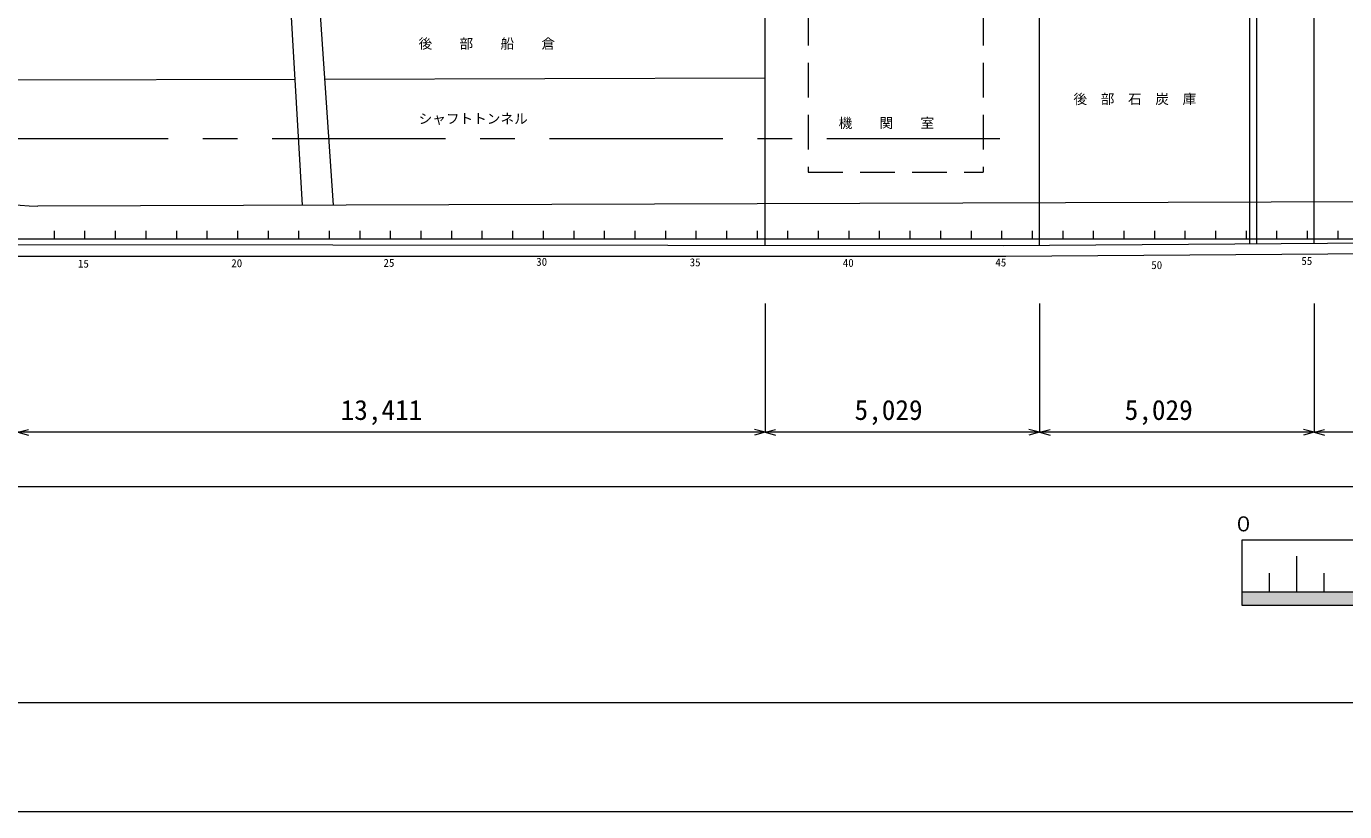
# Model space of a CAD drawing. Units: millimetres, scale not verified. Extents: x -51052 to 51048, y -29700 to 29700.
# Drawn here: x -32104 to -7951, y -29700 to -15323 of the extents above; entities that cross this region are included whole.
import ezdxf
from ezdxf.enums import TextEntityAlignment as Align

# ---------------------------------------------------------------- set-up
doc = ezdxf.new("R2010")
doc.units = ezdxf.units.MM
doc.header["$LTSCALE"] = 100
doc.linetypes.add('USER1', pattern=[50.8, 31.75, -6.35, 6.35, -6.35])
doc.linetypes.add('USER2', pattern=[9.525, 6.35, -3.175])
for name, color, linetype, lineweight in [('0-2_sunpou', 7, 'Continuous', 18), ('0-3_keijou', 7, 'Continuous', 18), ('0-4_frame', 7, 'Continuous', 18), ('0-6_center', 7, 'USER1', 18)]:
    doc.layers.add(name, color=color, linetype=linetype, lineweight=lineweight)
doc.layers.add('0-5_text', color=7, linetype='Continuous')
doc.styles.add('ＭＳ ゴシック', font='')
doc.styles.get('ＭＳ ゴシック').set_extended_font_data('MS Gothic')

msp = doc.modelspace()

# ---------------------------------------------------------------- linework, layer by layer
at = {"layer": '0-2_sunpou'}
for p, q in [((-31596.4, -19067.2), (-31596.4, -19212.2)), ((-31036.4, -19067.2), (-31036.4, -19212.2)), ((-30476.4, -19067.2), (-30476.4, -19212.2)), ((-29916.4, -19067.2), (-29916.4, -19212.2)), ((-29356.4, -19067.2), (-29356.4, -19212.2)), ((-28796.4, -19067.2), (-28796.4, -19212.2)), ((-28236.4, -19067.2), (-28236.4, -19212.2)), ((-27676.4, -19067.2), (-27676.4, -19212.2)), ((-27116.4, -19067.2), (-27116.4, -19212.2)), ((-26556.4, -19067.2), (-26556.4, -19212.2)), ((-25996.4, -19067.2), (-25996.4, -19212.2)), ((-25436.4, -19067.2), (-25436.4, -19212.2)), ((-24876.4, -19067.2), (-24876.4, -19212.2)), ((-24316.4, -19067.2), (-24316.4, -19212.2)), ((-23756.4, -19067.2), (-23756.4, -19212.2)), ((-23196.4, -19067.2), (-23196.4, -19212.2)), ((-22636.4, -19067.2), (-22636.4, -19212.2)), ((-22076.4, -19067.2), (-22076.4, -19212.2)), ((-21516.4, -19067.2), (-21516.4, -19212.2)), ((-20956.4, -19067.2), (-20956.4, -19212.2)), ((-20396.4, -19067.2), (-20396.4, -19212.2)), ((-19836.4, -19067.2), (-19836.4, -19212.2)), ((-19276.4, -19067.2), (-19276.4, -19212.2)), ((-18716.4, -19067.2), (-18716.4, -19212.2)), ((-18156.4, -19067.2), (-18156.4, -19212.2)), ((-17596.4, -19067.2), (-17596.4, -19212.2)), ((-17036.4, -19067.2), (-17036.4, -19212.2)), ((-16476.4, -19067.2), (-16476.4, -19212.2)), ((-15916.4, -19067.2), (-15916.4, -19212.2)), ((-15356.4, -19067.2), (-15356.4, -19212.2)), ((-14796.4, -19067.2), (-14796.4, -19212.2)), ((-14236.4, -19067.2), (-14236.4, -19212.2)), ((-13676.4, -19067.2), (-13676.4, -19212.2)), ((-13116.4, -19067.2), (-13116.4, -19212.2)), ((-12556.4, -19067.2), (-12556.4, -19212.2)), ((-11996.4, -19067.2), (-11996.4, -19212.2)), ((-11436.4, -19067.2), (-11436.4, -19212.2)), ((-10876.4, -19067.2), (-10876.4, -19212.2)), ((-10316.4, -19067.2), (-10316.4, -19212.2)), ((-9756.4, -19067.2), (-9756.4, -19212.2)), ((-9196.4, -19067.2), (-9196.4, -19212.2)), ((-8636.4, -19067.2), (-8636.4, -19212.2)), ((-8076.4, -19067.2), (-8076.4, -19212.2)), ((-43085.1, -19212.2), (29319.7, -19212.2)), ((-18570, -20395.9), (-18570, -22754.2)), ((-13541, -20395.9), (-13541, -22754.2)), ((-8512, -20395.9), (-8512, -22754.2)), ((-32260.3, -22754.2), (-32067.2, -22702.5)), ((-18570, -22754.2), (-18763.2, -22702.5)), ((-18570, -22754.2), (-18376.9, -22702.5)), ((-13541, -22754.2), (-13734.2, -22702.5)), ((-13541, -22754.2), (-13347.9, -22702.5)), ((-8512, -22754.2), (-8705.2, -22702.5)), ((-8512, -22754.2), (-8318.9, -22702.5)), ((28605.7, -22754.2), (-39728.3, -22754.2)), ((-32260.3, -22754.2), (-32067.2, -22806)), ((-18570, -22754.2), (-18763.2, -22806)), ((-18570, -22754.2), (-18376.9, -22806)), ((-13541, -22754.2), (-13734.2, -22806)), ((-13541, -22754.2), (-13347.9, -22806)), ((-8512, -22754.2), (-8705.2, -22806)), ((-8512, -22754.2), (-8318.9, -22806)), ((33017.7, -23754.2), (-42026.3, -23754.2)), ((-8828.4, -25673.8), (-8828.4, -25023.8)), ((-9328.4, -25673.8), (-9328.4, -25333.8)), ((-8328.4, -25673.8), (-8328.4, -25333.8)), ((-9828.4, -25673.8), (10171.6, -25673.8)), ((-9828.4, -25673.8), (10171.6, -25673.8)), ((-9828.4, -25673.8), (10171.6, -25673.8)), ((10171.6, -25923.8), (-9828.4, -25923.8)), ((10171.6, -25923.8), (-9828.4, -25923.8))]:
    msp.add_line(p, q, dxfattribs=at)
msp.add_lwpolyline([(-9828.4, -24723.8), (10171.6, -24723.8), (10171.6, -25923.8), (-9828.4, -25923.8)], close=True, dxfattribs=at)
msp.add_solid([(-9828.4, -25673.8), (10171.6, -25673.8), (-9828.4, -25923.8), (10171.6, -25923.8)], dxfattribs=at)
at = {"layer": '0-3_keijou'}
for p, q in [((-18570, -19331.4), (-18570, -11664.1)), ((-13541, -19331.2), (-13541, -12269.2)), ((-27269.7, -14835.7), (-27052.8, -18597.8)), ((-26740.8, -14835.7), (-26481, -18595.6)), ((-9691.9, -14741.8), (-9691.9, -19302.6)), ((-9566.9, -14742.6), (-9566.9, -19301.6)), ((-8512, -19293.8), (-8512, -14749.4)), ((-27185.6, -16294), (-32260.3, -16307.6)), ((-18570, -16270.7), (-26640.2, -16292.5)), ((23143.8, -18430), (-31892.1, -18616.8)), ((-39232, -19308.4), (-14208.1, -19336.2)), ((-14208.1, -19336.2), (16217.2, -19109.4)), ((-39658.2, -19528.6), (-14161, -19528.6)), ((-14160.2, -19528.6), (16354.3, -19323.8))]:
    msp.add_line(p, q, dxfattribs=at)
at = {"layer": '0-3_keijou', "linetype": 'USER2'}
msp.add_line((-14574.5, -14087.1), (-14574.5, -17990.3), dxfattribs=at)
msp.add_lwpolyline([(-17779.6, -14087.1), (-17779.6, -17990.3), (-14574.5, -17990.3)], dxfattribs=at)
at = {"layer": '0-3_keijou'}
for centre, radius, start, end in [((-31672.1, -12573.9), 6047, 243.15208, 267.91516), ((-14161, -19408.6), 120, 270, 270.38454)]:
    msp.add_arc(centre, radius, start, end, dxfattribs=at)
at = {"layer": '0-4_frame'}
for points in [[(-51051.5, -29700.1), (51048.5, -29700.1), (51048.5, 29699.9), (-51051.5, 29699.9)], [(-49051.5, -27700.1), (49048.5, -27700.1), (49048.5, 27699.9), (-49051.5, 27699.9)]]:
    msp.add_lwpolyline(points, close=True, dxfattribs=at)
at = {"layer": '0-6_center'}
msp.add_line((-14265.5, -17380.2), (-32752.9, -17380.2), dxfattribs=at)

# ---------------------------------------------------------------- texts
at = {"layer": '0-2_sunpou', "style": 'ＭＳ ゴシック'}
for s, height, p in [('30', 146.6, (-22762.5, -19750.4)), ('55', 146.6, (-8743.5, -19734.2)), ('15', 146.6, (-31158.2, -19784.5)), ('20', 146.6, (-28349.3, -19776.1)), ('25', 146.6, (-25560.5, -19769.5)), ('35', 146.6, (-19950.4, -19759.9)), ('40', 146.6, (-17145, -19769.6)), ('45', 146.6, (-14350.1, -19762.3)), ('50', 146.6, (-11493.6, -19810.3)), ('13,411', 366.6, (-26346.2, -22638.7)), ('5,029', 366.6, (-16930.5, -22638.7)), ('5,029', 366.6, (-11980.6, -22638.7)), ('０', 274.9, (-9991.7, -24651.5))]:
    msp.add_text(s, height=height, dxfattribs=at).set_placement(p, align=Align.BOTTOM_LEFT)
at = {"layer": '0-5_text', "style": 'ＭＳ ゴシック'}
for s, p in [('後\u3000\u3000部\u3000\u3000船\u3000\u3000倉', (-24917.9, -15785.8)), ('後\u3000部\u3000石\u3000炭\u3000庫', (-12920.1, -16799.6)), ('シャフトトンネル', (-24917.9, -17160.1)), ('機\u3000\u3000関\u3000\u3000室', (-17221.7, -17238.9))]:
    msp.add_text(s, height=183.3, dxfattribs=at).set_placement(p, align=Align.BOTTOM_LEFT)

doc.saveas('drawing.dxf')
